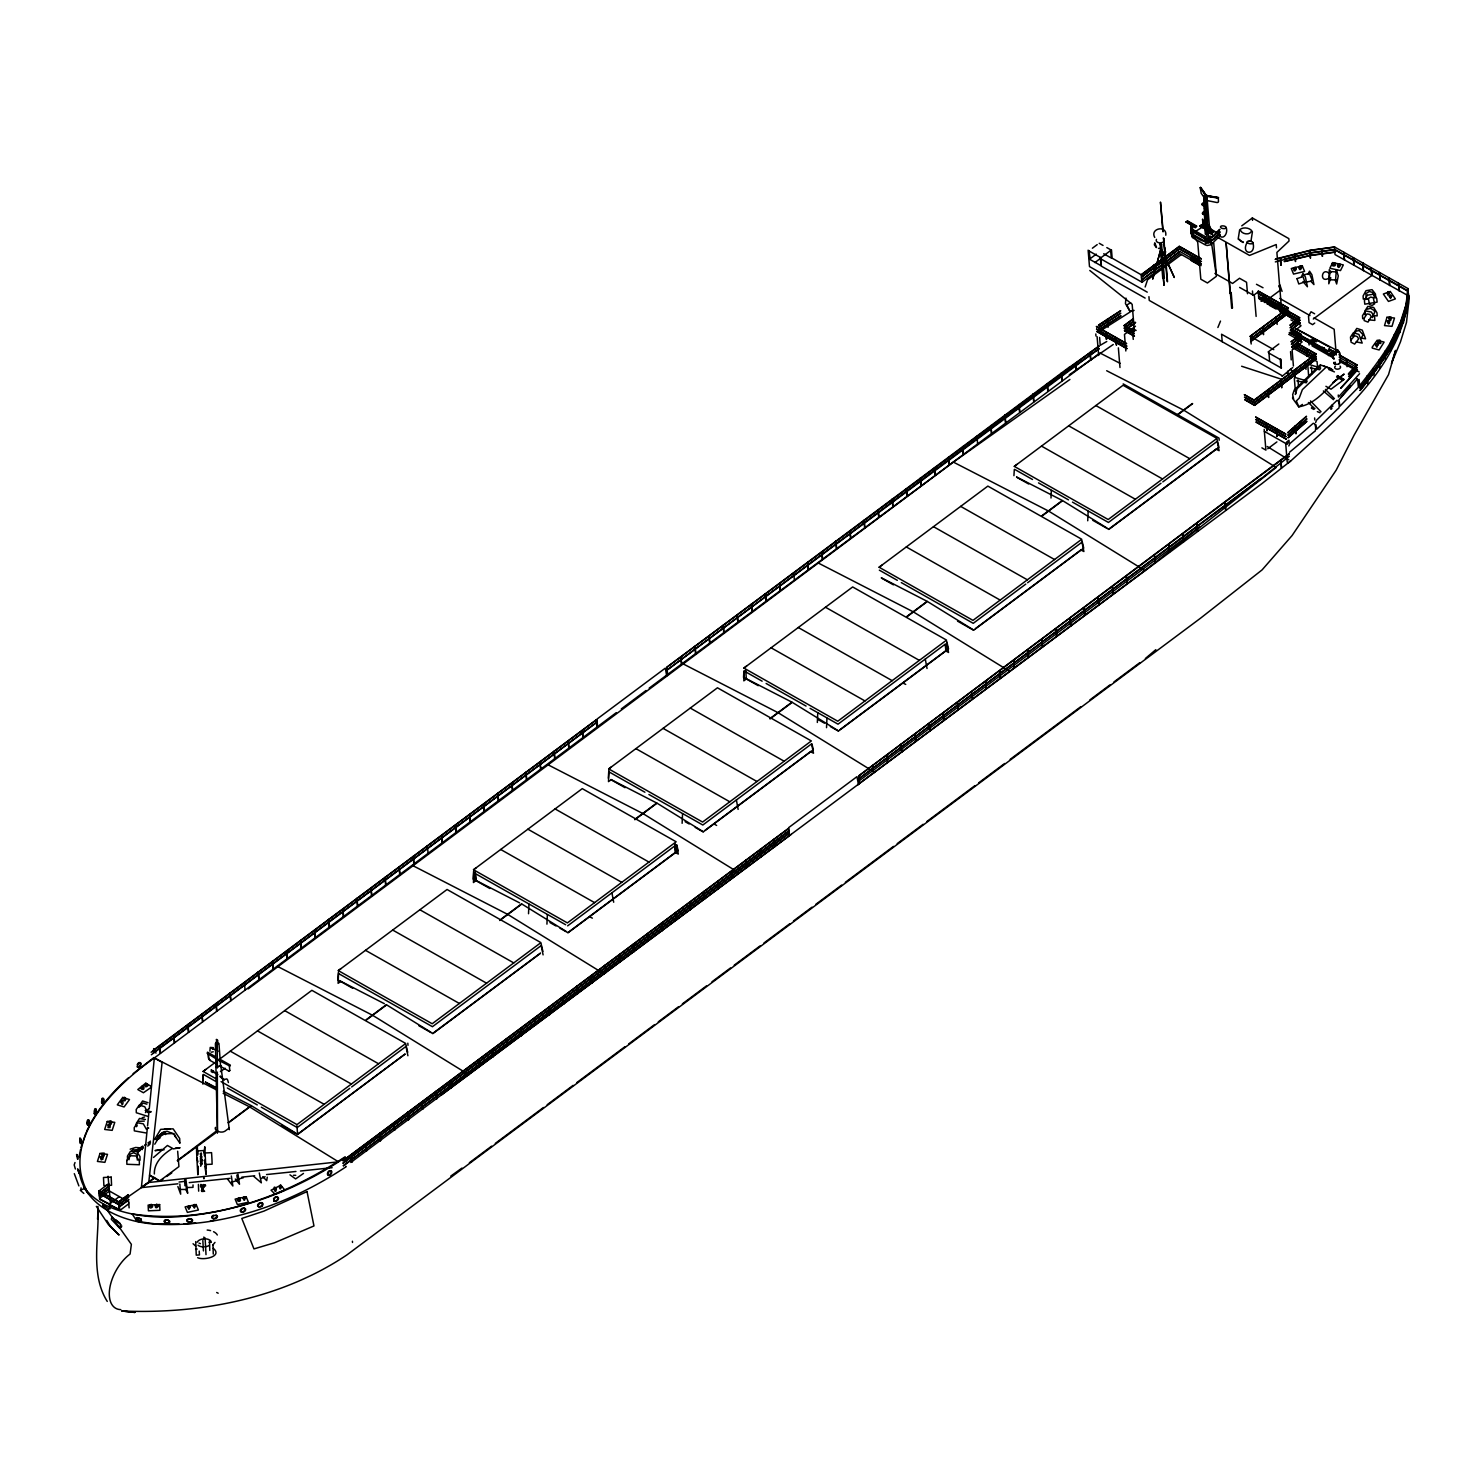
<?xml version="1.0" encoding="UTF-8"?>
<svg xmlns="http://www.w3.org/2000/svg" width="1483" height="1483" viewBox="0 0 1483 1483"><rect width="100%" height="100%" fill="white"/><g stroke="black" fill="none" stroke-linecap="round" stroke-linejoin="round"><path stroke-width="1.5" d="M77.932 1169.142L79.656 1174.017L78.321 1171.44M97.971 1206.365L97.637 1219.248L98.138 1210.406C98.749 1240.233 90.482 1274.842 107.258 1301.425M154.343 1173.98C153.898 1162.375 163.519 1153.885 172.547 1148.361L167.449 1145.469L153.528 1157.444M1275.139 259.432L1310.675 250.46L1334.57 246.975L1408.016 288.573L1408.424 296.211L1408.053 288.666C1406.663 326.223 1381.822 357.143 1359.781 385.543L1359.633 385.302M202.893 1084.147L203.319 1074.656L202.726 1080.736M338.532 973.812L338.105 983.303L340.775 981.505M473.726 872.968L473.448 882.533L475.969 880.661L475.116 871.93M528.523 913.732L528.949 904.241M546.93 924.15L547.357 914.659M608.92 772.124L608.493 781.615L611.163 779.817M682.124 823.306L682.551 813.815M744.114 671.28L743.836 680.845L746.357 678.973L745.671 670.131M817.337 722.462L817.763 712.971M826.532 727.671L826.958 718.18M1051.002 498.028L1051.336 490.428M1087.725 520.774L1088.151 511.283M1332.939 353.084L1332.42 354.641L1333.755 353.658M1332.791 354.659L1333.699 355.512M1333.514 353.77L1332.902 354.122M1336.665 351.712L1337.203 351.36M338.439 971.94L337.92 979.892L352.639 988.234M473.633 871.096L473.133 879.048L489.853 888.521M608.327 778.204L608.827 770.252M743.91 671.391L743.521 677.36L758.239 685.684M1013.927 475.672L1014.298 469.703M201.336 1153.144L201.15 1158.019L200.502 1153.348L200.539 1154.923M200.872 1161.56C201.762 1154.775 202.04 1169.846 200.984 1162.616M201.336 1153.403L201.41 1154.886M201.039 1164.192L202.077 1163.988M200.706 1166.305L201.669 1159.78M202.263 1188.439C202.893 1181.562 203.801 1196.429 202.355 1189.496M202.411 1191.071L203.746 1191.461M202.003 1191.553L203.282 1191.146L203.06 1186.66M200.817 1184.398C198.926 1188.884 206.118 1189.199 204.283 1184.639M201.688 1184.583L202.411 1191.071M76.541 1154.478L77.487 1158.965M78.061 1159.113L77.209 1154.59M1165.786 235.222C1167.102 224.841 1149.603 228.234 1154.738 237.428M185.041 1179.411L184.893 1185.677M147.558 1125.894L149.042 1111.064M149.264 1108.858L154.362 1057.972L616.316 712.637M1407.756 288.666L1406.144 304.46L1400.378 322.478L1390.572 342.221M1407.96 291.15L1406.347 306.944L1400.582 324.981L1390.776 344.705M1408.164 293.653C1406.588 330.987 1382.397 362.241 1360.041 390.307M1408.461 293.653C1406.885 331.098 1382.601 362.408 1360.189 390.53L1360.245 390.455M1334.478 247.253L1335.015 254.575L1408.85 296.081C1400.731 366.598 1339.983 416.167 1290.692 461.028L1288.375 462.844L1287.225 462.195L1285.687 443.436M123.423 1200.099L148.745 1182.507L162.11 1062.347L153.787 1057.639L133.099 1073.673M157.087 1138.555L155.845 1139.333M157.513 1138.258L156.345 1140.056M162.815 1135.125C162.963 1132.011 156.494 1136.497 159.367 1137.795M1324.245 347.689L1323.689 348.616M1335.961 353.677C1333.68 352.843 1334.867 354.956 1334.552 353.158M1338.686 351.249L1337.555 351.397L1337.963 350.377M140.032 1160.281L139.977 1156.555L136.714 1151.494L130.504 1151.253L127.464 1156.11L127.519 1159.817M1226.07 227.511L1225.996 227.844A2.929 1.39 8.7 0 1 1224.068 228.642L1222.622 228.512A2.725 1.298 8.7 0 1 1220.583 227.362L1220.546 226.639A2.929 1.39 8.7 0 1 1222.474 225.861L1223.938 225.991A2.725 1.298 8.7 0 1 1225.959 227.14C1228.591 232.071 1223.753 240.858 1219.174 235.426M1247.463 241.859C1239.658 254.946 1257.046 256.337 1252.82 242.359M1251.114 240.246L1252.412 231.811C1250.41 227.566 1242.939 226.621 1239.64 229.828L1238.175 239.06L1243.125 242.545M128.984 1159.762L130.078 1154.219L133.618 1152.736L137.289 1154.478L137.289 1160.077M1323.559 348.06L1322.28 347.263M1207.088 213.033C1206.569 217.871 1198.839 212.384 1204.659 211.624M1202.713 222.45C1203.158 218.001 1210.499 224.044 1205.012 220.485M1206.736 204.172L1204.456 205.729L1202.12 204.728M1206.773 204.506C1204.993 208.751 1198.635 203.338 1204.307 202.745M103.087 1157.333L102.03 1158.186M104.218 1153.83L102.012 1154.608M110.354 1125.356L109.279 1126.19M125.795 1098.495C124.331 1105.873 122.551 1093.212 125.684 1098.681M198.407 1184.379L198.666 1191.164M1313.271 342.647C1313.011 340.701 1313.975 343.593 1314.624 342.61M1312.993 342.499L1313.178 341.498L1313.178 342.721M1314.735 339.663L1315.18 340.905M143.629 1087.206C145.556 1091.395 138.753 1088.67 141.534 1087.688M147.225 1084.87C150.209 1085.389 143.48 1089.004 145.112 1084.648M147.725 1084.499L145.927 1083.239L145.445 1084.981M1312.733 342.332L1312.362 341.016C1312.362 342.536 1312.029 340.83 1313.419 341.331M1323.781 348.097L1323.207 348.727M190.139 1206.699C187.896 1214.466 187.507 1201.267 189.787 1207.273M195.571 1205.735L194.403 1208.126L193.087 1205.864M245.789 1197.726L244.658 1198.524M79.025 1157.055L80.527 1149.547M1330.826 277.747L1328.787 283.809L1329.287 269.665L1330.955 272.575M1314.364 340.126L1313.882 339.199M1251.114 231.7C1249.39 235.278 1242.253 234.166 1240.752 230.736M1252.931 242.711L1252.857 243.064A2.91 1.39 8.7 0 1 1250.948 243.842L1249.502 243.713A2.706 1.298 8.7 0 1 1247.5 242.563L1247.37 242.211M1125.949 298.083L1125.449 303.607L1129.898 311.208L1134.106 310.41M1333.996 358.719L1333.291 357.811L1333.977 358.942M1301.518 276.654L1302.982 273.317L1305.374 276.913L1307.413 286.757L1303.038 281.566M1308.043 274.466L1309.526 271.148L1311.899 274.726L1313.938 284.588L1310.768 281.214M80.898 1147.657L85.94 1132.919M1333.532 357.625L1333.866 358.626L1333.05 358.07M224.304 1080.087L219.985 1076.584M1154.96 243.36L1156.536 247.29M1162.728 278.044L1164.359 277.933L1162.728 278.044L1160.114 243.824M1192.276 225.972L1192.999 234.574L1191.683 234.666L1190.96 226.065L1192.202 236.39M1190.886 232.368L1191.109 231.441M1191.35 231.496L1191.387 233.276M1207.57 226.25L1208.942 243.045L1207.31 243.156L1206.328 230.773M1206.328 229.698L1207.588 229.272L1203.436 226.862M1206.773 195.552L1218.6 197.647L1206.55 195.793L1218.284 197.869L1218.47 201.336A2.021 1.409 29.3 0 1 1216.709 202.485L1207.069 200.557M1352.811 336.344L1356.129 331.135L1359.207 330.579L1363.118 334.843L1360.782 338.791M1389.163 292.892C1386.457 300.011 1387.921 287.035 1388.551 293.393M1391.499 296.34L1390.146 294.691L1389.552 296.47M1364.823 314.693L1365.231 313.228M159.015 1138.128L159.997 1134.829L162.945 1132.326L167.097 1131.288L174.456 1134.254L175.717 1137.461M136.992 1125.152L136.529 1126.672L136.343 1123.372L139.495 1118.46L145.427 1119.498M131.542 1151.457L132.914 1149.529L136.918 1150.511C141.107 1154.237 142.869 1142.892 136.807 1150.493M147.744 1146.081L149.802 1144.153L148.337 1142.596M99.176 1190.868L99.732 1198.524L99.009 1190.812L118.659 1201.879L119.901 1210.406L128.78 1203.788M128.613 1197.374L118.788 1204.641L99.176 1193.518L108.945 1186.066M118.918 1204.418L128.483 1197.115M1126.579 343.463L1096.289 326.464L1126.487 343.741M1096.567 329.078L1126.783 345.965M1126.987 348.449L1096.753 331.395L1126.895 348.727M1256.453 284.291L1263.034 287.758M1254.229 400.132L1244.256 394.626L1254.136 400.41M1244.775 399.743L1254.544 405.397M1255.804 419.67L1286.169 436.706L1256.008 419.522M1256.045 422.043L1286.373 439.209L1256.175 422.154M1255.656 417.242L1285.965 434.222L1255.749 416.964M1356.945 364.985L1348.344 374.105L1356.926 364.874L1338.982 354.697M1357.075 367.506L1348.622 376.719L1357.093 367.562L1339.186 357.181M1392.129 361.333L1395.614 350.377L1388.514 374.643L1354.239 434.871L1336.127 470.241L1292.064 535.567L1262.07 569.917L1200.544 618.189L346.762 1255.026C281.214 1298.867 199.667 1314.253 121.921 1310.991L134.823 1312.436L121.921 1310.991M1406.644 306.962L1400.86 325.018L1391.054 344.76L1377.151 365.708L1359.985 388.045L1377.373 365.875M121.254 1227.442L121.754 1225.922M1329.398 277.877C1318.98 284.551 1321.39 265.772 1329.584 273.762M229.327 1065.387L229.717 1070.225A1.909 1.001 53.3 0 1 228.456 1070.874L220.244 1066.203M1166.213 267.348L1163.784 238.411M1230.427 292.967L1229.667 293.319M1231.687 308.26L1226.107 242.915L1230.093 293.022M201.688 1160.058C200.094 1162.042 199.797 1154.905 202.022 1157.945M142.702 1146.619L142.683 1147.786M202.096 1159.836L200.854 1160.095M1205.457 230.866L1207.533 225.286L1209.09 226.157L1212.352 234.796L1209.683 233.276L1209.034 225.156L1211.759 230.699M1217.877 327.502L1220.509 321.088M1296.29 391.994L1295.326 394.459L1297.087 388.676L1321.26 365.207L1330.881 368.507M1099.607 337.438L1100.256 345.279L1106.781 341.498M229.457 1070.782L229.587 1070.151A1.872 0.982 53.3 0 1 228.493 1070.8L229.012 1071.004M1391.425 363.52L1400.49 341.794L1406.496 322.423L1408.405 305.257A50.57 26.527 53.3 0 0 1408.85 296.081M86.533 1131.473C96.154 1110.711 111.281 1092.86 128.409 1077.863M1372.313 317.622L1374.741 312.134L1374.111 310.466L1370.57 308.279L1367.27 309.206M1378.059 344.76L1376.372 345.613M1379.839 341.85C1384.232 344.835 1373.592 343.092 1379.227 342.017M1380.432 341.535C1380.247 337.179 1375.167 343.555 1380.228 341.757M1390.998 318.122L1389.256 318.678M187.006 1219.656L186.728 1220.472A2.818 1.65 -5.8 0 0 188.193 1221.732L189.546 1221.844A2.577 1.502 -5.8 0 0 191.77 1220.843L192.048 1220.027A2.818 1.65 -5.8 0 0 190.584 1218.785M111.318 1122.242L110.91 1120.777L109 1121.241L110.094 1127.543L107.962 1127.655L108.352 1126.153M111.614 1122.075L109.909 1122.816M159.645 1136.497L158.18 1136.72M1202.101 204.32C1203.733 201.206 1209.572 206.638 1204.177 203.208M1202.361 213.589L1204.641 212.013M1207.125 213.385L1202.732 213.941M154.547 1139.537L160.683 1129.342L173.14 1128.841L179.684 1138.518L179.869 1142.763M154.77 1144.209L160.887 1134.032L173.344 1133.513L179.906 1143.189M1161.096 250.071L1163.265 271.129L1161.3 252.166M143.517 1087.391L142.405 1085.89L141.348 1087.54M151.655 1206.161C155.122 1205.679 148.504 1210.907 149.709 1205.586M152.286 1205.901C152.508 1202.101 146.798 1206.754 151.767 1206.254M157.828 1205.605L156.642 1204.122L155.585 1205.698M190.287 1206.921L189.212 1207.496M195.441 1205.92L194.292 1204.437L193.216 1206.031M239.783 1199.469C241.877 1196.114 234.054 1199.413 239.264 1199.821M276.45 1188.773C271.482 1182.433 275.708 1196.985 276.264 1188.958M281.307 1186.771C278.396 1181.172 279.62 1194.167 281.473 1186.363M1353.886 332.804L1356.797 328.41L1362.284 330.134L1365.583 338.81L1361.505 338.161M139.513 1105.521L142.59 1100.998L148.078 1102.722M1098.477 327.539L1120.796 313.191L1098.588 327.799M1098.699 330.227L1121 315.675L1098.681 330.023M1120.592 310.688L1098.384 325.296L1120.61 310.892M137.956 1151.309L137.066 1150.437M164.854 1133.994L163.705 1133.197L161.591 1135.014M165.521 1134.551C167.227 1131.028 159.96 1132.196 161.165 1135.218M667.665 674.839L666.868 667.239L1098.903 346.021M1179.337 246.567L1141.261 274.633L1141.743 282.067L1100.238 258.561L1094.862 262.565M1179.764 251.554L1141.836 279.805M788.474 828.608L342.888 1160.837L788.455 828.404L789.141 836.023M1263.46 297.453L1299.609 317.733L1289.876 325.352L1299.812 317.9L1263.553 297.193M1299.868 320.198L1290.08 327.836L1299.924 320.217L1265.778 300.827M1300.035 322.923L1290.284 330.338L1300.128 322.719L1280.051 311.282M1291.118 341.665L1301.129 334.509L1293.083 329.708M1301.184 336.789L1291.341 344.353L1301.277 336.789L1291.267 331.061M1301.221 336.752L1291.155 331.302M1254.192 400.373L1316.014 353.974L1254.062 400.113M1296.161 345.038L1316.181 356.643L1296.049 345.298M1333.143 382.262L1344.117 374.068L1333.236 382.54M273.539 1198.783L273.91 1198.227A2.744 1.743 -39.3 0 1 276.728 1196.725L277.247 1196.966A2.614 1.65 -39.3 0 1 277.581 1199.154L277.21 1199.71A2.744 1.743 -39.3 0 1 274.355 1201.1M1306.393 416.278L1287.615 432.814L1306.523 416.519M1306.727 419.022L1287.819 435.298L1306.783 418.947M1288.134 437.856L1306.931 421.32L1288.004 437.596M1357.297 379.185L1339.001 399.743L1339.853 406.305L1358.354 387.304L1357.649 379.24L1356.593 378.925M202.782 1160.447L200.186 1161.004M201.336 1190.682L203.245 1189.811L204.617 1191.368M1372.146 347.226L1377.188 340.237L1384.102 342.11L1379.134 349.969L1372.22 348.097M1340.725 388.138L1357.334 369.86L1339.279 359.943M1340.892 388.12L1357.353 369.99L1339.39 359.683M79.822 1138.203L80.342 1143.43L80.397 1138.518L81.213 1139.445L81.102 1143.745L80.045 1138.165M148.263 1142.837L150.469 1141.131M1359.577 373.716L1338.426 397.036L1338.259 394.997M151.118 1111.601L148.986 1111.638M212.773 1245.09L214.979 1242.402M138.92 1107.356L143.184 1103.037L146.873 1104.186M145.427 1112.584L148.393 1109.043M1334.719 264.196C1337.406 266.662 1329.991 266.421 1332.939 264.419M1335.163 352.491L1334.292 355.067L1333.032 354.344M1334.719 352.917L1335.015 353.64M1154.775 242.897L1154.33 244.751L1156.351 247.587M1161.486 244.324L1159.891 244.213L1161.56 244.269L1164.359 277.933M1220.268 234.555L1204.734 225.731L1191.331 233.943L1192.332 237.521L1205.698 245.121M1206.161 229.179L1207.848 230.143M1206.513 230.588L1206.328 231.515L1208.163 230.569M1350.494 385.617L1340.539 397.592M1206.754 206.415L1204.233 204.951L1206.754 206.285M1206.847 208.343L1204.326 207.064M1206.995 212.199L1204.474 210.734L1206.995 212.088M1207.069 214.127L1204.548 212.848M1207.218 217.982L1204.697 216.537L1207.218 217.871M1205.234 239.115L1210.276 238.782L1219.619 229.494M1213.428 236.316L1219.767 229.476M1213.613 238.652L1219.823 231.997M1219.971 231.978C1212.074 245.918 1202.12 243.509 1191.275 233.313L1190.942 232.293M1220.361 235.593L1210.814 244.769L1206.902 245.548M1336.035 379.945C1324.986 391.011 1314.846 404.08 1298.774 406.861L1293.806 400.039L1292.657 394.645L1294.233 390.066L1320.408 364.67M295.766 1175.333L293.486 1175.277M281.473 1186.808L279.471 1187.253M245.603 1198.19L243.583 1198.616M1145.377 658.508L1155.85 649.647M138.29 1152.161L138.568 1150.085L136.158 1149.863M148.615 1144.468L149.598 1142.744M200.205 1163.451L201.855 1162.932M1389.182 293.171L1387.55 293.578M1290.673 460.972L1261.773 483.736L350.767 1162.468M1286.836 444.084L1289.135 442.268L1288.968 440.229L1286.669 442.045L1286.836 444.084L1264.369 431.368M859.287 783.45L858.676 775.961L1289.135 453.724M1289.265 453.983L858.694 775.887L859.584 783.487M1289.339 456.226L1261.125 478.712L859.028 778.631L1260.995 478.453M857.823 784.655L1144.895 570.547L1276.196 467.479L1184.027 410.346L1106.67 370.731M248.199 988.883L953.365 462.103L1069.91 379.463M1312.418 337.976L1314.272 340.515M1313.419 340.052L1312.492 338.94M1315.365 339.607L1315.495 341.071M1316.181 340.664L1316.533 341.776L1316.496 340.237M1092.396 248.217L1097.198 244.621M1096.289 254.131L1089.875 258.913L1089.189 250.608M1186.215 221.875L1187.531 220.911L1196.559 226.028L1195.298 227.603L1186.215 221.875L1195.298 227.603M1186.27 222.487L1187.531 220.911M1195.242 227.01L1196.559 226.028M1165.619 252.147L1164.192 252.425L1164.897 251.739M1165.601 251.813L1164.155 252.091M1200.118 225.842L1201.693 224.656L1213.724 231.496L1212.223 233.48L1200.118 225.842L1212.223 233.48M1200.173 226.658L1201.693 224.656M1201.304 258.746L1179.282 246.345L1141.372 274.874L1112.157 258.172L1111.49 249.867L1100.738 257.894L1101.406 266.198L1147.249 292.151M1206.198 230.069L1207.774 228.883L1201.768 225.472M1141.799 279.879L1179.745 251.368L1199.636 262.88M1201.119 265.624L1179.819 253.667L1141.873 282.4M1154.627 272.891L1154.071 265.253M1206.365 234.722L1208.182 233.369M1181.45 254.483L1147.545 279.786L1145.154 286.979M1212.149 232.664L1213.724 231.496M1213.409 236.149L1206.458 239.301L1190.738 229.791M1213.724 238.689L1209.294 241.618L1205.512 241.377M1163.469 238.503L1167.232 281.381M1241.772 225.842L1252.356 217.964L1288.838 238.615L1289.024 241.025L1276.882 252.425L1281.868 313.043M1167.529 281.77L1164.859 247.624M1199.932 261.027L1200.526 264.79M1133.216 318.697L1124.114 325.481L1134.05 331.043M1124.244 325.741L1133.346 318.956M152.842 1050.613L596.463 719.718L597.223 727.374M1069.021 367.395L666.757 667.313L667.369 674.802M151.118 1052.263L596.426 719.774M1133.42 321.199L1124.318 327.984L1134.254 333.545M1124.448 328.244L1133.55 321.459M153.046 1053.115L596.778 722.277L151.322 1054.765M1135.459 322.33L1124.522 330.487L1134.458 336.029M1124.652 330.746L1135.57 322.59M621.303 708.911L645.995 690.503M649.165 688.149L1099.941 352.991L1120.221 363.409M1135.477 326.204L1124.466 334.416L1125.838 350.989M1230.278 293.671L1230.686 292.818M1280.83 265.142L1280.311 257.579L1281.127 265.179M217.093 1079.364L203.115 1071.449L311.875 990.329L405.749 1043.476L296.989 1124.596L221.097 1081.626M338.309 970.605L447.069 889.485L540.943 942.632L432.183 1023.752L338.309 970.605L340.96 968.621M473.503 869.761L582.263 788.641L676.155 841.788L567.396 922.908L473.503 869.761L476.154 867.777M608.716 768.917L717.457 687.797L811.349 740.944L702.59 822.064L608.716 768.917L611.367 766.933M743.91 668.073L852.669 586.953L946.543 640.1L837.784 721.22L743.91 668.073L746.561 666.089M879.104 567.229L987.863 486.109L1081.737 539.256L972.978 620.376L879.104 567.229L881.755 565.245M1014.298 466.385L1123.057 385.265L1216.95 438.412L1108.19 519.532L1014.298 466.385L1016.949 464.401M1295.512 261.509L1294.863 253.927L1295.475 261.416M211.198 1071.616L212.755 1072.506M220.837 1065.832L215.962 1067.222L220.837 1065.832L229.327 1129.675M1254.396 294.709L1257.473 292.411M474.894 878.529L474.857 877.176M1310.286 257.986L1309.767 250.423L1310.564 258.023M225.175 1068.242L220.411 1071.616M1265.203 298.176L1261.032 301.29L1266.093 298.676M1265.092 300.771L1267.094 300.437L1264.295 302.513M1265.852 300.919L1279.996 290.371M1266.074 302.513L1267.186 301.679M1334.978 251.98L1311.046 255.169L1284.315 261.36M1267.205 304.163L1269.077 303.941M108.055 1176.241L110.465 1203.417M1344.302 259.84L1343.783 252.277L1344.58 259.859M128.409 1194.872L118.566 1202.138L98.972 1191.016L108.741 1183.564M99.342 1193.574L109.075 1186.307M1250.206 336.307L1288.226 308.019L1258.214 291.28M1288.282 308.242L1250.15 336.363M99.435 1195.817L109.149 1188.55M99.546 1196.058L109.279 1188.81M1250.54 339.051L1288.486 310.744M99.454 1198.449L109.427 1191.016L129.206 1202.212M99.954 1199.321L109.612 1204.066L110.02 1208.942M1250.67 341.424L1288.634 313.006L1250.744 341.553M1353.812 265.216L1353.441 257.671L1353.905 265.142M1263.386 334.472L1262.867 326.909L1263.572 334.583M1277.178 324.425L1276.27 316.899M1290.933 319.92L1300.776 325.333M109.612 1204.066L109.334 1207.737M119.326 1196.614L110.391 1203.269M109.742 1204.863L117.583 1208.571M128.28 1194.631L118.473 1201.99L119.122 1209.572M1370.996 267.811L1372.09 275.43L1370.996 267.811L1372.035 275.337L1313.289 319.03M177.293 1160.651L216.926 1130.621A5.228 3.244 -7.4 0 1 215.48 1127.395M228.197 1122.705L251.165 1105.558L223.303 1091.247M366.116 1019.822L386.359 1004.714M501.31 918.978L521.553 903.87M634.668 819.506L656.765 803.026L610.996 779.502M769.881 718.662L791.959 702.182L746.209 678.658M906.91 616.446L927.153 601.338L881.403 577.814M1042.104 515.602L1062.347 500.494L1016.596 476.97M1176.853 415.092L1192.369 403.506M177.571 1160.8L217.964 1131.214A5.228 3.541 -1.9 0 0 225.008 1131.158L229.105 1128.1M228.456 1122.853L251.424 1105.706L295.673 1133.049M366.375 1019.97L386.618 1004.862L430.867 1032.205M499.734 920.498L521.831 904.018L566.061 931.361M634.946 819.654L657.025 803.174L703.183 831.703M770.14 718.81L792.219 702.33L838.396 730.859M907.17 616.594L927.413 601.486L973.59 630.015M1042.382 515.75L1062.625 500.642L1106.856 527.967M1177.113 415.24L1192.647 403.654M118.974 1206.865L128.687 1199.617M119.085 1207.125L128.817 1199.877M1290.748 333.545L1300.832 326.019M1268.076 352.027L1278.828 344M128.724 1203.232L129.114 1207.866M1314.735 323.053L1312.603 324.647L1309.026 322.608L1308.507 316.176L1311.046 311.764L1314.624 313.803M1291.23 341.906L1301.073 334.287L1292.954 329.949M1269.615 361.148L1268.929 352.843M1380.024 280.065L1379.505 272.501L1380.302 280.083M1309.137 345.001L1308.395 339.347M1280.96 367.562L1280.274 359.257M1291.23 359.906L1290.544 351.601M1222.214 341.72L1221.584 334.231L1281.349 368.062L1280.793 359.09M1254.433 402.635L1244.459 397.129L1254.34 402.913L1316.292 356.699M1282.035 376.404L1292.713 367.524M1399.099 290.853L1398.58 283.29L1399.396 290.89M1254.266 402.616L1316.218 356.476M1254.599 405.36L1316.366 358.942L1254.47 405.1L1244.756 399.539M1327.915 351.137L1329.602 349.877L1336.628 352.287M1268.725 397.425L1268.058 389.844M1281.794 387.675L1281.275 380.111M1294.492 370.008L1295.122 377.498L1307.19 381.075L1306.226 382.781L1296.958 380.964L1297.977 379.982L1298.533 386.655M1306.004 369.378L1305.392 361.889M1294.603 369.934L1295.16 377.59M1328.471 355.568L1334.033 351.434M1333.495 354.14L1332.476 354.697M1334.199 353.788L1336.331 354.9L1335.052 352.324M349.803 1088.337L297.23 1127.543L261.286 1107.189M351.619 1086.983L405.99 1046.423L407.899 1055.729M541.184 945.579L432.443 1026.699L338.55 973.552M567.637 925.855L676.396 844.735L678.306 854.041L675.432 852.632L674.746 843.79M944.968 644.382L838.025 724.167L810.07 708.336M1025.791 584.098L973.237 623.323L901.312 582.597M1027.608 582.745L1081.978 542.185L1083.888 551.509L1081.033 550.1M1160.985 483.254L1108.431 522.461L1072.469 502.107M1162.802 481.901L1217.191 441.341L1219.1 450.665L1216.227 449.256M676.081 849.036L676.118 850.389M297.601 1134.235L405.193 1053.987L297.62 1134.458L281.585 1125.375M432.795 1033.391L540.387 953.143M567.989 932.547L675.581 852.28M705.037 830.313L810.793 751.436M840.249 729.469L945.987 650.592M975.443 628.625L1081.181 549.748M1108.783 529.171L1216.375 448.904M540.405 953.365L432.814 1033.614L418.781 1025.661M1334.44 363.242L1335.423 362.241M1334.719 364.28L1334.422 362.983L1334.515 364.169M592.366 918.144L589.492 916.735M613.684 902.239L611.923 892.785M716.641 825.438L713.953 823.899M738.126 809.403L736.384 799.949M905.724 684.404L902.869 682.996M927.042 668.499L925.281 659.045M1406.829 312.45L1406.255 305.053M1403.326 322.664L1402.807 315.1L1403.567 322.608M1399.878 332.544L1399.377 324.981M1395.002 342.332L1394.242 334.843L1395.04 342.425M1390.387 350.915L1389.886 343.352L1390.572 351.026M1385.233 358.867L1384.733 351.304L1385.437 358.96M1267.743 448.756L1276.9 441.915M1346.508 389.992L1350.179 387.267M1379.487 367.728L1378.968 360.165L1379.783 367.765M1331.808 406.935L1332.92 406.12L1331.53 405.341M1374.055 375.588L1373.443 368.118M1330.844 409.364L1331.938 408.548L1330.362 407.658M1367.641 383.745L1366.937 376.07L1367.697 383.578M343.277 1165.638L788.771 833.335M859.102 780.874L1199.487 526.984M343.407 1165.879L788.882 833.594M441.118 1095.177L791.162 834.391M469.369 1162.746L491.596 1146.155M495.303 1143.393L543.464 1107.486M547.171 1104.724L573.087 1085.371M576.794 1082.609L624.955 1046.701M628.662 1043.939L654.578 1024.605M658.285 1021.843L678.658 1006.642M682.365 1003.88L706.446 985.917M711.988 981.765L730.507 967.954M734.215 965.192L760.149 945.857M763.856 943.095L789.772 923.742M793.479 920.98L811.998 907.17M815.706 904.408L841.64 885.073M845.347 882.311L893.489 846.385M897.196 843.623L923.13 824.288M926.838 821.526L974.98 785.601M978.687 782.839L1004.621 763.504M1010.164 759.352L1080.551 706.872M1089.82 699.957L1110.174 684.757M1113.881 681.995L1139.815 662.66M1310.842 339.959L1311.806 341.906M1312.27 341.071L1312.733 342.017M1311.51 341.739L1310.972 340.386M1311.491 341.275L1311.51 340.219L1312.195 342.017M1313.456 342.87L1312.103 342.091M1314.587 342.369L1313.604 341.572L1314.012 343.203M450.776 1176.093L461.936 1168.085M1069.021 367.58L1099.033 346.281M1099.107 348.524L667.146 670.001L1069.113 369.823L1099.237 348.783M1069.28 374.773L1113.27 344.482M130.17 1149.177L135.657 1147.471L142.739 1148.009M151.303 1087.261L143.425 1092.749L137.808 1089.56L145.649 1083.202L151.266 1086.372M163.223 1178.874L159.793 1181.265L149.598 1175.481M166.652 1176.501L171.787 1172.923M303.496 1173.424L295.618 1178.911L289.964 1174.833M1334.496 264.345C1337.258 262.38 1330.399 261.972 1332.679 264.271M1302.463 404.414L1298.774 406.861L1296.383 400.911L1299.182 398.186L1302.371 389.621L1326.581 366.727M138.92 1121.333L144.296 1121.111M142.146 1117.737L144.5 1117.033M150.487 1142.781L148.43 1143.486M159.83 1136.775L161.165 1135.922M143.165 1147.972L137.9 1150.771L142.72 1146.952M159.348 1137.572L157.068 1138.555M159.867 1138.277L157.254 1139.463L155.715 1138.314M1098.236 332.248L1132.66 310.392M344.927 1156.925C283.086 1197.801 206.916 1224.921 132.154 1213.947L137.029 1221.325L155.029 1223.846L179.221 1224.161M345.502 1157.259C294.042 1192.165 233.146 1214.206 170.86 1217.154C140.329 1217.858 100.77 1211.704 83.567 1186.437C84.624 1188.402 87.757 1193.277 84.735 1188.643M203.115 1071.449L205.766 1069.465M1130.658 302.736L1126.895 304.923L1129.898 311.208M111.262 1122.501L110.261 1122.705M103.995 1154.497L103.013 1154.701M143.443 1087.651L141.701 1087.91M149.616 1144.375L148.281 1144.561M276.394 1189.032L275.356 1189.236M265.123 1176.723L260.804 1178.596M1161.411 244.565L1160.077 244.658M212.866 1049.13L211.272 1047.888L216.314 1050.335M213.255 1051.781L211.161 1052.207M157.754 1205.846L155.975 1206.068M157.736 1135.978L160.498 1136.831M142.294 1149.585L139.513 1148.287L142.776 1146.081M1391.425 296.6L1389.701 296.711M145.668 1145.098L144.741 1145.173L145.779 1144.394M200.224 1156.518L201.948 1156.443M1339.872 265.587L1338.092 265.661M1377.058 345.428C1380.654 343.259 1373.239 342.907 1375.853 345.335M75.003 1162.524L74.187 1164.915L75.373 1169.012M84.883 1188.421L81.046 1189.922L81.009 1187.864M1295.679 269.164L1294.214 269.276M1303.483 275.115L1309.267 273.224L1311.936 279.583L1311.398 281.121L1304.873 282.233M147.058 1085.093L145.612 1085.204M1275.695 258.95L1310.638 250.164L1334.7 247.123M1275.343 261.916L1310.842 252.666L1334.719 249.459L1408.146 291.02M189.62 1207.496L187.822 1207.44M231.255 1182.266L237.595 1180.375L236.854 1175.055M237.651 1179.263L243.397 1177.706M164.187 1129.36L170.044 1129.138M208.287 1053.542L208.584 1058.25A1.872 0.982 53.3 0 0 210.141 1060.419L208.695 1058.324M195.645 1249.409L197.128 1249.057M1284.185 259.136L1310.879 252.963L1334.756 249.756L1408.071 291.28M1284.389 261.638L1311.083 255.447L1334.96 252.24M1334.274 264.567L1333.161 264.623M1192.017 226.565L1190.775 226.306L1191.553 225.379M1206.532 228.994L1207.792 229.068M1207.255 229.865L1200.507 226.398M1367.567 298.954L1363.303 299.103L1363.099 296.007L1365.991 290.687L1372.09 289.667L1375.427 293.968L1375.779 297.582M1300.776 267.96L1299.349 267.83M210.345 1220.954L213.923 1220.379M1336.424 352.083L1335.905 350.859M102.086 1158.297L100.306 1156.981L104.125 1155.999L104.181 1153.088L101.752 1153.218L102.698 1154.682M1337.666 349.969L1337.091 351.638L1339.149 352.806L1339.075 351.638M194.718 1206.439L193.587 1206.402M1204.993 220.874L1202.732 222.079M179.054 1182.062L185.245 1181.284L186.357 1187.957L186.154 1189.477L179.647 1189.422M156.716 1206.031C161.295 1204.381 154.492 1211.166 155.4 1205.327M148.745 1182.507L337.957 1161.893M177.923 1183.805L141.664 1187.586L154.77 1177.799L159.775 1180.894L178.924 1166.602L177.663 1151.253M189.249 1182.618L230.05 1178.355M241.859 1177.131L254.687 1175.778M266.551 1174.555L295.951 1171.477M300.474 1171.014L332.136 1167.696M161.851 1149.418L155.011 1150.604L164.131 1149.751M175.532 1148.139L180.092 1147.712L173.251 1148.899M195.626 1223.067L183.762 1223.883M1390.757 296.822L1389.423 296.563M1167.047 261.564L1162.932 262.046L1167.065 261.805M197.665 1257.695C203.301 1260.624 223.099 1256.546 213.311 1248.315M197.517 1150.919L204.079 1150.548L204.394 1155.795M205.117 1152.977L211.568 1152.643L211.958 1159.317L212.125 1164.192L205.692 1164.526M1333.921 264.66L1332.531 264.345M190.491 1219.007L189.805 1219.007A2.577 1.502 -5.8 0 0 187.581 1219.99L187.303 1220.806A2.818 1.65 -5.8 0 0 188.767 1222.066L190.121 1222.159A2.577 1.502 -5.8 0 0 192.345 1221.176L192.623 1220.361A2.818 1.65 -5.8 0 0 191.159 1219.1L189.231 1218.674A2.577 1.502 -5.8 0 0 187.396 1219.304M1389.942 318.641L1388.959 318.548M1388.681 322.33L1387.68 322.237M146.335 1085.148L145.074 1084.889M142.424 1087.855L141.404 1087.78M1249.372 241.08L1250.799 241.21M244.324 1198.579L243.045 1198.32M108.963 1126.227L107.573 1124.985L109.612 1124.299M101.715 1158.223L100.473 1157.481L101.178 1159.91L102.976 1159.113L101.771 1153.959M1336.276 279.972L1330.066 279.786L1329.472 276.413L1330.103 271.556L1336.609 271.945M1191.85 224.174C1188.217 224.953 1194.278 225.75 1191.646 224.23M1206.699 231.645L1207.866 230.662M1158.464 248.365L1160.948 248.514M211.457 1070.355L213.274 1071.004M83.827 1193.444L80.286 1190.33M166.3 1222.734L167.004 1222.789A2.521 1.335 4 0 0 168.802 1222.381L169.34 1221.343A2.929 1.557 4 0 0 168.32 1220.305M1154.719 272.816L1153.811 265.309M1299.831 320.495L1265.685 301.086M1296.216 337.79L1295.567 332.062M1346.675 359.146L1347.046 366.69M1033.132 394.033L1033.948 401.633M1019.062 404.544L1019.859 412.144M1004.973 415.055L1005.771 422.636M976.982 436.169L977.594 443.658M962.708 446.568L963.505 454.169M948.619 457.079L949.417 464.68M1225.051 502.681L1225.848 510.282M920.442 478.101L921.24 485.701M892.265 499.122L893.063 506.704M1182.785 534.214L1183.601 541.796M878.177 509.614L878.974 517.215M1168.697 544.724L1169.512 552.306M835.911 541.147L836.709 548.747M821.823 551.657L822.639 559.239M807.734 562.168L808.55 569.75M1098.273 597.26L1099.07 604.842M1084.184 607.77L1084.981 615.352M1070.096 618.263L1070.893 625.863M751.38 604.193L752.196 611.793M737.292 614.704L738.108 622.304M1027.83 649.795L1028.627 657.395M1013.742 660.306L1014.539 667.906M709.134 635.725L709.931 643.307M985.565 681.327L986.362 688.909M680.957 656.728L681.754 664.328M971.662 691.931L972.273 699.42M957.388 702.33L958.185 709.931M943.299 712.841L944.096 720.441M901.034 744.373L901.849 751.955M886.945 754.884L887.761 762.466M872.857 765.376L873.672 772.977M554.16 751.306L554.957 758.907M540.072 761.817L540.869 769.417M525.983 772.328L526.799 779.91M511.895 782.839L512.71 790.42M483.718 803.842L484.533 811.442M469.629 814.352L470.445 821.953M760.167 849.444L760.964 857.044M746.079 859.955L746.876 867.555M413.294 856.377L414.091 863.977M703.813 891.487L704.61 899.069M399.205 866.888L400.002 874.488M689.725 901.979L690.522 909.58M385.117 877.398L385.914 884.999M675.636 912.49L676.433 920.09M661.548 923.001L662.345 930.601M356.94 898.42L357.737 906.02M342.851 908.931L343.648 916.513M328.763 919.441L329.56 927.023M619.282 954.533L620.098 962.115M314.674 929.934L315.471 937.534M577.017 986.047L577.832 993.647M272.409 961.466L273.206 969.066M258.32 971.977L259.117 979.577M548.84 1007.068L549.655 1014.669M244.417 982.58L245.047 990.069M534.77 1017.579L535.567 1025.161M230.143 992.998L230.959 1000.58M201.966 1014.001L202.782 1021.602M492.504 1049.093L493.301 1056.693M187.878 1024.512L188.693 1032.112M478.416 1059.603L479.213 1067.204M407.973 1112.139L408.77 1119.739M393.885 1122.65L394.682 1130.25M379.796 1133.16L380.593 1140.761M147.299 1128.47L148.689 1128.1L147.355 1127.933L141.404 1187.438L154.51 1177.65L149.561 1175.111M1206.828 196.349L1218.303 198.055M146.316 1133.012L134.341 1130.88L134.212 1127.692L137.381 1122.779L143.313 1123.836L146.428 1129.305M1300.072 267.885L1299.108 267.663M1372.961 315.675L1377.206 315.879L1376.984 312.802L1373.721 307.5L1367.845 306.388L1364.823 311.133L1365.046 314.211M1368.642 319.846L1374.852 320.421L1374.63 317.343L1371.386 312.042L1365.491 310.929L1362.488 315.675L1362.71 318.752M138.494 1220.305L139.198 1220.435A2.447 1.075 14.7 0 0 140.848 1220.287L140.922 1219.045L138.531 1218.006A2.447 1.075 14.7 0 0 136.881 1218.173L136.566 1219.045A3.114 1.372 14.7 0 0 137.752 1220.12M109.723 1124.411L111.392 1124.003L111.466 1121.834M168.302 1220.379L166.93 1220.175A2.521 1.335 4 0 0 165.132 1220.583L164.594 1221.621A2.929 1.557 4 0 0 165.595 1222.678M165.633 1222.585L167.579 1223.123A2.521 1.335 4 0 0 169.377 1222.715L169.915 1221.677A2.929 1.557 4 0 0 168.914 1220.62L166.356 1219.842A2.521 1.335 4 0 0 164.557 1220.249L164.02 1221.288A2.929 1.557 4 0 0 165.021 1222.344L166.207 1222.919M273.873 1200.97L274.948 1201.415A2.744 1.743 -39.3 0 0 277.784 1200.025L278.155 1199.487A2.614 1.65 -39.3 0 0 277.822 1197.3L277.34 1197.17A2.744 1.743 -39.3 0 0 274.466 1198.431M1243.421 242.1L1241.067 241.228M1286.688 372.845L1288.023 373.586L1287.819 371.158M1356.259 341.887L1362.21 343.111L1358.91 334.416L1353.404 332.711L1350.494 337.086L1350.735 340.145M145.186 1110.452L150.728 1112.176M147.392 1116.217L136.325 1112.751L136.195 1109.562L139.272 1105.039L144.759 1106.763L147.67 1112.565M1338.5 265.661L1337.499 265.086M137.808 1220.083L139.773 1220.769A2.447 1.075 14.7 0 0 141.423 1220.602L141.089 1219.007L137.956 1217.691A2.447 1.075 14.7 0 0 136.306 1217.84L135.991 1218.711A3.114 1.372 14.7 0 0 137.178 1219.786L138.401 1220.416M1241.623 366.245L1282.294 379.5M1337.592 350.025L1338.982 351.693M106.998 1209.868C114.413 1210.832 94.282 1199.45 106.998 1209.868L131.375 1244.367L130.096 1254.006A33.386 18.259 -60.5 0 0 109.816 1287.856A33.386 18.259 -60.5 0 0 120.809 1309.637M1323.522 365.949L1332.828 369.842M1328.731 369.508L1334.44 371.899M1333.439 399.668L1323.355 390.956M1317.349 411.625L1320 412.737M1315.625 422.544L1316.552 420.19L1336.943 400.41C1339.334 399.65 1340.447 409.086 1337.647 409.03L1316.867 429.106L1315.792 424.527M121.05 1102.203C123.515 1110.174 123.719 1094.417 121.309 1102.314M1388.069 322.256L1387.402 320.829L1390.943 320.031L1391.258 317.177L1389.182 316.75L1388.885 318.289M1288.82 445.957L1289.839 443.621L1313.252 423.285C1315.829 422.507 1316.793 432.054 1313.957 431.924L1289.45 452.315M216.685 1292.49L218.186 1293.213M218.39 1060.197L229.976 1066.11M1359.17 371.955L1340.78 362.112M953.365 462.103L1048.833 511.209L1144.895 570.547M818.171 562.965L913.38 611.904L1009.701 671.391M682.977 663.809L778.186 712.748L874.507 772.235M547.783 764.653L643.233 813.741L739.294 873.079M475.802 880.346L519.569 902.85M412.571 865.497L507.779 914.436L604.1 973.923M340.608 981.19L384.375 1003.694M277.377 966.341L372.585 1015.28L468.906 1074.767M205.414 1082.034L217.334 1088.17M217.093 1090.19L154.362 1057.972C114.506 1085.816 58.467 1140.816 88.368 1193.778L83.604 1186.66M223.173 1093.305L249.478 1106.819M1295.16 328.262L1337.536 350.767M1296.383 329.096L1328.379 346.447M1312.325 338.031L1313.308 338.569M1216.894 236.946L1249.539 255.428L1276.233 244.528L1276.492 247.809M1279.736 298.435L1309.971 315.564M1314.012 317.844L1334.162 329.263L1335.868 350.062M1288.264 307.982L1258.307 291.02L1258.733 298.621M1179.226 246.382L1201.23 259.024M1199.506 260.1L1179.43 248.866L1141.465 277.117L1179.541 248.866L1201.434 261.509M1258.511 293.504L1288.467 310.466M1258.437 293.782L1288.449 310.707L1250.466 338.921M1190.645 255.669L1200.767 261.583M1288.653 313.21L1258.641 296.285M1201.026 263.789L1190.849 258.172L1200.97 264.085M1214.892 273.41L1232.595 283.438L1239.528 278.266L1246.554 282.252L1247.5 293.708M1239.621 287.424L1254.414 295.803L1256.12 316.417M1259.364 298.695L1289.265 315.619M1191.164 260.582L1199.209 265.142M1269.17 305.201L1276.029 309.02M1279.94 311.541L1283.963 313.821M1287.986 316.101L1300.09 322.942M1329.065 349.061L1333.032 351.323M1328.935 349.321L1334.904 352.694M1340.854 356.068L1356.778 365.078M1322.595 347.56L1323.763 348.227M1293.51 331.321L1333.236 353.807M1291.73 332.693L1333.439 356.309M1291.637 332.971L1333.328 356.569M1289.468 332.414L1301.536 339.255L1291.693 346.837L1301.592 339.459L1289.339 332.655M1311.973 345.817L1333.106 357.774M1288.69 334.287L1302.13 341.906L1292.101 349.932L1293.417 366.004M1297.959 343.685L1316.07 353.936M1297.847 343.945L1315.977 354.14M1294.344 346.41L1316.441 359.164L1294.233 346.67M1291.804 347.282L1317.071 361.592L1317.59 367.803M1337.295 375.588L1344.099 379.444L1331.011 389.195L1325.913 386.303M1099.255 243.305L1103.037 245.437M1106.819 247.587L1110.6 249.719L1111.286 258.042L1103.723 253.76M1273.767 349.654L1250.577 336.53L1251.189 344.019M1268.725 352.991L1280.07 359.405M1290.34 369.267L1293.046 371.473M1145.136 298.083L1089.486 266.569L1088.133 250.164M1281.961 375.551L1149.232 300.4L1148.936 296.674M1136.108 330.449L1134.217 329.393L1132.53 330.635L1133.253 339.385M1124.077 325.722L1133.957 331.321M1124.281 328.225L1134.161 333.805M1124.485 330.709L1134.365 336.307M1096.586 329.189L1126.691 346.225M1097.494 354.789L1098.643 355.438L1097.105 336.678M1261.903 447.847L1265.907 450.109L1264.183 429.31M1123.206 383.893L1219.007 438.115L1219.193 440.247M1095.863 405.545L1189.755 458.692M1068.687 425.825L1162.561 478.972M1041.492 446.105L1135.366 499.252M1014.539 469.314L1032.52 479.491M1038.508 482.883L1068.483 499.845M1016.615 477.192L1028.646 483.996M1092.767 520.311L1108.802 529.394L1218.933 447.254L1217.08 439.469M960.669 506.389L1054.561 559.536M933.474 526.669L1027.367 579.816M906.298 546.949L1000.172 600.096M879.345 570.158L897.326 580.335M881.421 578.036L893.433 584.84M957.573 621.155L973.608 630.238L1083.721 548.098L1081.886 540.313M825.475 607.233L919.349 660.38M798.28 627.513L892.173 680.66M771.086 647.793L864.978 700.94M744.151 671.002L762.132 681.179M766.118 683.441L806.066 706.075M818.375 719.737L824.381 723.129M830.387 726.54L838.414 731.082L948.527 648.942L946.673 641.157M810.626 751.788L813.5 753.197L811.572 743.873L702.831 825.011L648.905 794.48M690.281 708.077L784.155 761.224M663.086 728.357L756.96 781.504M635.892 748.637L729.784 801.784M608.957 771.846L644.901 792.219M611.015 779.724L625.047 787.677M685.165 821.712L689.187 823.973M695.193 827.384L703.202 831.926L813.333 749.786L811.942 743.947M555.068 808.921L648.961 862.068M527.892 829.201L621.766 882.348M500.698 849.481L594.572 902.628M473.744 872.708L565.635 924.725M549.971 922.556L555.977 925.967M559.999 928.228L568.008 932.77L678.139 850.63L676.749 844.791M419.874 909.765L513.767 962.912M392.68 930.045L486.572 983.192M365.504 950.325L459.378 1003.472M284.68 1010.609L378.554 1063.756M257.486 1030.889L351.378 1084.036M230.291 1051.169L324.184 1104.316M207.453 1052.151L214.85 1056.341M219.28 1058.862L230.384 1065.146M210.03 1060.419L216.648 1064.108M211.105 1069.91L213.923 1071.486M211.476 1071.023L217.797 1074.6M220.263 1075.991C226.287 1083.832 226.343 1074.322 228.401 1082.553M203.356 1074.396L215.332 1081.181M227.325 1087.966L257.282 1104.928M205.433 1082.256L215.443 1087.947M345.706 1166.287L346.281 1166.62C290.52 1203.788 223.321 1227.943 155.622 1224.161C123.423 1222.196 83.493 1206.643 79.025 1170.272M99.324 1193.296L118.881 1204.622M100.103 1199.191L117.62 1209.108M1209.776 230.032L1213.798 232.312M1187.568 221.505L1196.596 226.621M1191.646 228.864L1205.104 236.557L1205.827 244.009M1191.869 231.367L1205.308 239.041M1192.035 233.202L1191.646 225.657M1192.072 233.869L1205.531 241.544M1292.954 331.024L1326.228 350.767M1267.261 446.513L1288.801 459.823M249.737 1106.967L337.864 1161.449M156.049 1053.06L153.509 1050.483M207.045 1053.134L215.888 1058.677M202.355 1187.104L203.356 1184.491M237.966 1199.562C235.445 1201.137 242.044 1202.973 240.135 1198.913M1089.801 270.481L1132.159 304.293L1134.421 331.71M115.581 1219.656L120.16 1223.456M217.019 1041.14C214.09 1037.099 221.06 1041.251 215.702 1042.401C222.19 1042.938 212.903 1040.547 217.945 1051.503M216.963 1041.455L216.87 1043.161L215.406 1043.606L217.389 1132.771M213.385 1047.647L210.215 1047.443L209.9 1051.113M193.068 1243.736L195.7 1246.109M1190.997 230.755L1190.682 229.884M262.732 1176.723L266.699 1180.653L267.274 1177.168M254.001 1176.575L261.342 1182.841L259.284 1172.979M1325.413 389.399L1334.459 398.686M1310.453 400.911L1321.019 411.736M1308.395 402.468L1312.918 407.102M200.854 1160.318L201.021 1164.044M1240.214 240.635L1239.436 239.301M243.212 1198.245C245.993 1192.536 245.029 1205.141 243.082 1198.06M86.552 1190.96L84.068 1186.697L85.551 1188.977M1334.162 363.576L1333.643 362.464M1200.248 187.637L1205.327 194.736L1200.248 187.803L1201.211 193.328L1205.809 199.834M102.716 1203.695L104.236 1205.883M1193.5 235.964L1197.726 242.23L1200.822 279.212L1207.44 282.975L1216.412 276.283L1211.389 241.97M96.339 1206.365L108.407 1224.606L119.085 1235.042L110.02 1225.774L111.058 1227.368L106.702 1220.379M83.975 1187.03L84.976 1188.662M86.311 1190.589L85.31 1188.977M155.122 1052.448L153.602 1048.611M235.296 1179.022L239.504 1184.231L237.966 1174.202M227.511 1178.966L232.868 1186.011L231.329 1175.963M77.542 1169.086L78.543 1171.273M1406.866 312.542L1405.958 305.016M1278.735 285.885L1279.644 287.832M78.877 1185.918L74.298 1173.646M203.727 1177.187L203.912 1178.781L203.579 1177.873M186.673 1187.549L192.975 1187.382L193.031 1184.936M1279.848 284.866L1282.053 291.409M1374.76 297.972L1372.906 292.485L1369.254 291.502L1365.806 293.671L1366.585 299.344M185.857 1179.319L187.711 1193.333L185.894 1189.551M177.867 1186.53L180.685 1194.186L179.832 1184.009M205.303 1184.695L205.599 1185.881M541.091 943.689L542.926 951.474M405.879 1044.533L407.732 1052.318M946.766 643.029L948.527 652.464L945.839 650.944L945.32 644.271M541.184 945.561L543.093 954.885M208.25 1053.449L208.621 1058.343M203.857 1237.026L204.061 1239.38M1391.703 295.914L1390.553 298.454L1389.237 295.877M1388.7 317.881C1390.998 320.272 1388.941 327.65 1387.439 321.589M1377.911 344.538L1376.873 347.207L1375.445 344.798M1359.114 379.5L1359.8 387.842M1339.965 352.861L1340.725 361.982M1322.558 256.318L1321.742 248.736L1322.261 256.299M1329.417 347.56L1329.602 349.877M1314.976 339.496L1315.106 340.979M1311.973 373.605L1311.417 366.931L1310.397 367.914L1319.685 369.73L1320.649 368.025L1308.803 364.355L1307.784 365.337L1308.692 376.46M1314.624 417.946L1314.791 419.986M1295.845 332.099L1296.309 337.716M1294.325 378.387L1295.419 391.734M1292.601 397.425L1292.713 398.89M1280.756 312.375L1280.107 306.647L1280.459 312.338M1280.663 359.757L1281.349 368.062M1280.978 380.093L1281.609 387.582M1281.627 467.924L1280.83 460.323L1281.331 467.887M1267.817 389.918L1268.428 397.407M1252.356 217.964L1252.542 220.374M1267.186 430.682L1266.389 423.081L1266.908 430.645M1252.468 290.965L1252.783 294.969M1231.187 292.448L1232.484 308.056M1213.743 243.008L1216.301 274.318M1206.828 195.293L1209.961 232.757M1210.128 236.149L1210.74 243.713L1209.906 236.205M1204.715 195.441L1207.477 228.493M1204.956 236.501L1205.586 243.991M1203.306 226.621L1202.583 219.076L1203.065 226.677M1224.958 502.756L1225.57 510.245M1199.617 265.012L1198.95 257.449L1199.321 264.994M1197.689 531.285L1196.874 523.703L1197.393 531.266M1163.21 231.608L1160.466 202.059L1162.894 231.682M1182.693 534.288L1183.304 541.777M1168.604 544.799L1169.216 552.288M1154.515 555.291L1155.424 562.817M1118.367 347.856L1119.98 367.506M1116.569 345.02L1115.754 337.438L1116.273 345.001M1127.247 583.839L1126.431 576.238L1126.95 583.801M1106.596 339.385L1105.799 331.784L1106.318 339.347M1095.789 333.972L1095.956 336.029M1113.158 594.349L1112.361 586.749L1112.862 594.312M1090.876 359.924L1090.079 352.324L1090.58 359.887M1098.161 597.334L1098.773 604.823M1076.398 370.212L1075.731 362.631L1076.102 370.175M1084.073 607.845L1084.685 615.334M1062.125 380.612L1061.309 373.012L1061.828 380.575M1069.985 618.355L1070.596 625.826M1048.036 391.123L1047.22 383.522L1047.74 391.086M1056.804 636.374L1056.007 628.773L1056.508 636.337M1033.039 394.107L1033.651 401.596M1042.716 646.885L1041.919 639.284L1042.438 646.848M1018.951 404.618L1019.562 412.107M1027.719 649.869L1028.349 657.358M1004.862 415.129L1005.474 422.618M1013.63 660.38L1014.261 667.869M991.682 433.147L990.885 425.565L991.385 433.129M1000.45 678.398L999.653 670.817L1000.172 678.38M985.454 681.401L986.084 688.891M962.597 446.643L963.209 454.132M948.508 457.153L949.12 464.642M957.295 702.404L957.907 709.894M935.328 475.19L934.531 467.59L935.05 475.153M945.468 644.345L946.006 650.815M943.207 712.915L943.818 720.404M920.331 478.175L920.962 485.664M930.008 730.952L929.211 723.352L929.73 730.915M907.151 496.193L906.354 488.611L906.873 496.175M915.938 741.444L915.122 733.863L915.641 741.426M892.154 499.196L892.785 506.685M900.941 744.447L901.553 751.937M878.084 509.707L878.696 517.178M886.853 754.958L887.464 762.447M864.886 527.726L864.088 520.125L864.608 527.688M850.797 538.236L850 530.636L850.519 538.199M858.416 784.6L856.989 776.647L788.622 827.662L789.234 835.133M835.819 541.221L836.431 548.71M821.73 551.732L822.342 559.221M807.642 562.242L808.254 569.732M793.553 572.753L794.462 580.261M780.373 590.772L779.557 583.171L780.077 590.735M766.285 601.282L765.469 593.682L765.988 601.245M775.053 846.533L774.256 838.933L774.756 846.496M751.288 604.267L751.9 611.756M760.056 849.518L760.668 857.007M737.199 614.778L737.811 622.267M745.968 860.029L746.598 867.518M724.019 632.796L723.222 625.214L723.723 632.778M731.879 870.54L732.509 878.029M709.022 635.799L709.634 643.288M718.699 888.558L717.902 880.976L718.421 888.539M695.842 653.818L695.045 646.217L695.546 653.799M703.702 891.561L704.332 899.05M680.845 656.802L681.457 664.291M689.632 902.072L690.244 909.542M666.738 676.081L665.311 668.147L596.945 719.144L597.408 724.761M674.895 843.883L675.599 852.503M675.544 912.564L676.155 920.053M661.455 923.075L662.067 930.564M648.256 941.112L647.459 933.511L647.978 941.075M634.186 951.604L633.371 944.022L633.89 951.585M619.19 954.607L619.801 962.096M596.314 719.867L596.945 727.337M605.101 965.118L606.009 972.626M583.134 737.885L582.337 730.285L582.856 737.848M591.921 983.136L591.105 975.536L591.624 983.099M569.046 748.396L568.249 740.796L568.768 748.359M576.924 986.121L577.536 993.61M554.067 751.38L554.679 758.87M563.744 1004.158L562.928 996.557L563.447 1004.121M539.979 761.891L540.591 769.38M548.747 1007.142L549.359 1014.632M525.89 772.402L526.502 779.891M534.659 1017.653L535.27 1025.142M511.802 782.913L512.414 790.402M521.478 1035.672L520.681 1028.09L521.182 1035.653M498.622 800.931L497.806 793.331L498.325 800.894M507.39 1046.182L506.593 1038.582L507.093 1046.145M483.625 803.916L484.237 811.405M492.393 1049.167L493.005 1056.656M475.45 873.969L475.987 880.457M469.536 814.427L470.148 821.916M478.305 1059.678L478.916 1067.167M456.356 832.464L455.541 824.863L456.06 832.426M442.268 842.956L441.471 835.374L441.971 842.937M451.036 1088.225L450.239 1080.625L450.758 1088.188M427.271 845.959L428.179 853.466M436.947 1098.718L436.15 1091.136L436.669 1098.699M413.182 856.47L413.794 863.959M421.951 1101.721L422.859 1109.228M399.094 866.962L399.706 874.451M407.825 1043.198L407.992 1045.33M407.881 1112.231L408.492 1119.702M385.005 877.473L385.617 884.962M393.792 1122.724L394.404 1130.213M371.825 895.51L371.028 887.909L371.529 895.472M379.704 1133.234L380.315 1140.724M356.828 898.494L357.459 905.983M366.505 1151.271L365.708 1143.671L366.227 1151.234M342.74 909.005L343.37 916.494M352.416 1161.764L351.619 1154.182L352.138 1161.745M328.651 919.516L329.282 927.005M352.416 1241.234L352.509 1242.457M314.563 930.026L315.193 937.497M301.383 948.045L300.586 940.444L301.105 948.008M287.294 958.556L286.497 950.955L287.016 958.519M296.897 1125.819L297.62 1134.458M272.316 961.54L272.928 969.029M258.227 972.051L258.839 979.54M230.05 993.072L230.662 1000.562M216.87 1011.091L216.055 1003.49L216.574 1011.054M217.352 1068.001L217.241 1044.644L218.946 1043.383L220.578 1066.017M201.873 1014.075L202.485 1021.565M187.785 1024.586L188.397 1032.075M174.605 1042.623L173.789 1035.023L174.308 1042.586M160.516 1053.115L159.701 1045.534L160.22 1053.097M199.204 1251.096L199.463 1254.933L196.238 1255.137L195.737 1241.586M205.099 1237.879L206.007 1254.655M202.837 1240.474L203.431 1250.91M205.507 1163.784L206.137 1174.48L204.765 1165.972M197.943 1161.949L196.831 1157.722L197.832 1174.833L198.203 1166.231M197.332 1147.101L197.795 1154.923M205.896 1168.604L204.765 1146.748L204.079 1152.866M204.598 1160.095L204.784 1164.044M196.813 1157.463L196.46 1147.138M1206.476 196.664L1207.737 228.456M1206.142 196.498L1207.422 228.642M1204.326 195.441L1205.846 234.054M1203.714 195.459L1205.253 234.073M212.959 1244.886L213.274 1254.08M197.499 1151.364L197.591 1153.922M209.529 1240.715L209.77 1250.447M1337.165 350.544L1337.165 351.564M217.334 1072.098L217.519 1132.845M1340.076 366.134A2.929 1.909 -4.7 0 1 1339.353 368.711A2.929 1.909 -4.7 0 1 1335.423 368.637A2.929 1.909 -4.7 0 1 1335.46 366.06M1339.909 361.778A2.836 1.854 -4.7 0 1 1339.001 363.78A2.836 1.854 -4.7 0 1 1335.868 364.132M1335.275 363.873A2.836 1.854 -4.7 0 1 1334.366 362.631M1339.89 361.555A2.836 1.854 -4.7 0 1 1338.686 363.724M1335.256 363.669A2.836 1.854 -4.7 0 1 1334.348 362.427M274.615 1201.211A2.614 1.65 -39.3 0 1 274.281 1199.024M330.913 1170.68A2.651 1.483 -57.8 0 1 330.487 1173.72A2.651 1.483 -57.8 0 1 327.947 1175.018A2.651 1.483 -57.8 0 1 327.928 1172.219M328.299 1171.644A2.651 1.483 -57.8 0 1 329.245 1170.736M274.04 1200.878A2.614 1.65 -39.3 0 1 273.669 1200.618M216.092 1215.189A2.744 1.724 -22.8 0 1 216.759 1215.819L216.147 1217.636A2.651 1.65 -15.4 0 1 212.069 1217.951A2.651 1.65 -15.4 0 1 213.589 1215.226M207.175 1230.056A14.07 7.86 -4.2 0 1 210.605 1230.63M213.552 1231.706A14.07 7.86 -4.2 0 1 217.297 1235.005M209.307 1245.368A7.193 4.023 -4.2 0 1 206.137 1246.61M204.283 1246.851A7.193 4.023 -4.2 0 1 197.999 1245.219M197.202 1242.216A7.193 4.023 -4.2 0 1 204.969 1238.806A7.193 4.023 -4.2 0 1 211.328 1242.402M210.215 1241.549A7.193 4.023 -4.2 0 1 209.103 1242.457M200.465 1243.625A7.193 4.023 -4.2 0 1 198.963 1243.069M1250.614 241.303A2.706 1.298 8.7 0 1 1252.634 242.433M1247.24 241.748A2.91 1.39 8.7 0 1 1249.168 240.969M1156.48 239.356A4.189 2.725 -4.6 0 0 1158.909 242.767A4.189 2.725 -4.6 0 0 1164.285 240.932L1164.192 238.837A4.189 2.725 -4.6 0 0 1163.228 238.022M139.865 1062.477A2.651 1.409 -63.1 0 1 139.717 1065.98A2.651 1.409 -63.1 0 1 137.103 1066.685M137.159 1064.998A2.651 1.409 -63.1 0 1 139.05 1062.532M101.919 1103.296A2.614 1.057 -78.3 0 0 103.217 1101.183L103.347 1100.516A2.614 1.057 -78.3 0 0 102.828 1098.217L102.549 1098.217A2.614 1.057 -78.3 0 0 101.678 1099.144M95.357 1108.617A2.651 1.075 -78.3 0 1 95.524 1111.379L95.375 1112.046A2.669 0.945 -82.6 0 1 94.17 1113.659M1296.976 278.637L1298.793 283.976L1304.799 281.918L1302.982 276.579L1296.976 278.637M126.815 1160.577L126.871 1164.285L139.383 1164.748L139.328 1161.041L136.065 1155.961L129.874 1155.739L126.815 1160.577M217.445 1216.579L216.722 1217.951A2.651 1.65 -15.4 0 1 212.384 1217.914A2.651 1.65 -15.4 0 1 215.498 1215.319L216.129 1215.374A2.744 1.724 -22.8 0 1 217.352 1216.134L217.445 1216.579M1293.473 268.015C1294.029 276.135 1299.201 264.475 1293.473 268.015M1298.923 266.699C1299.497 274.818 1304.669 263.14 1298.923 266.699M101.752 1100.775L101.623 1101.443A2.614 1.057 -78.3 0 0 102.216 1103.612L102.438 1103.76A2.614 1.057 -78.3 0 0 103.791 1101.498L103.921 1100.849A2.614 1.057 -78.3 0 0 103.402 1098.551L103.124 1098.532A2.614 1.057 -78.3 0 0 101.826 1100.664M1336.331 269.85L1335.534 280.862L1336.646 284.013L1338.278 275.894L1336.331 269.85M96.043 1111.879L95.95 1112.361A2.669 0.945 -82.6 0 1 94.356 1113.455A2.669 0.945 -82.6 0 1 94.838 1109.247L95.116 1108.913A2.651 1.075 -78.3 0 1 96.117 1109.284A2.651 1.075 -78.3 0 1 96.098 1111.712L96.098 1111.712M1350.883 340.015L1351.05 342.202L1354.628 344.093L1358.688 338.865L1357.242 336.567L1354.665 335.77L1350.883 340.015M1368.308 298.565L1369.643 304.701L1372.183 305.387L1374.593 303.867L1373.277 297.731L1370.718 297.045L1368.308 298.565M1160.485 250.479L1152.773 278.897L1160.485 250.479M1364.026 318.419L1364.193 320.606L1368.03 322.108L1371.274 316.528L1369.754 314.377L1366.992 313.877L1364.026 318.419M120.716 1224.587L119.567 1228.072L111.262 1219.23L111.985 1217.098L120.716 1224.587M1386.994 317.269L1384.51 325.593L1391.999 326.353L1394.483 318.029L1386.994 317.269M107.258 1121.445L104.663 1129.453L112.17 1130.361L114.766 1122.353L107.258 1121.445M100.01 1153.422L97.415 1161.43L104.904 1162.357L107.499 1154.349L100.01 1153.422M1337.555 264.326C1337.759 272.594 1343.468 261.471 1337.555 264.326M1204.4 208.806L1206.921 210.271L1204.493 208.788M1204.622 214.609L1207.143 216.055L1204.715 214.572M1204.771 218.464L1207.292 219.929L1204.771 218.464M1367.307 295.228L1364.416 300.567L1364.786 304.182L1377.114 302.124L1376.743 298.509L1373.425 294.209L1367.307 295.228M1332.679 262.584L1329.843 268.238L1340.502 270.573L1343.32 264.919L1332.679 262.584M1161.986 258.746L1162.134 261.62L1162.171 258.821M1162.171 262.435L1162.431 265.29L1162.171 262.435M343.074 1163.135L788.734 831.036L343.074 1163.135M122.718 1097.439L117.305 1104.854L124.09 1106.967L129.503 1099.57L122.718 1097.439M261.731 1205.475L261.23 1205.939A2.669 1.724 -32.9 0 1 257.671 1205.92A2.669 1.724 -32.9 0 1 260.063 1202.787L260.693 1202.639A2.651 1.687 -39.3 0 1 262.324 1203.38A2.651 1.687 -39.3 0 1 261.712 1205.475M262.306 1205.79L261.805 1206.272A2.669 1.724 -32.9 0 1 258.246 1206.235A2.669 1.724 -32.9 0 1 260.637 1203.102L261.268 1202.973A2.651 1.687 -39.3 0 1 262.899 1203.695A2.651 1.687 -39.3 0 1 262.306 1205.79M1161.208 250.868L1163.97 285.162L1161.208 250.868M1200.544 187.396L1205.735 194.662L1200.544 187.396M1107.393 319.216L1108.098 326.89L1107.393 319.216M1264.22 296.415L1260.031 299.547L1265.11 296.915L1264.22 296.415M1278.828 302.717L1279.532 310.392L1278.976 302.736M1362.858 263.066L1363.415 270.722L1363.007 263.084M1389.089 277.914L1389.645 285.57L1389.219 277.933M1306.616 348.69L1307.172 356.346L1306.764 348.709M1337.685 376.107L1336.572 376.942L1342.486 380.278L1343.598 379.463L1337.685 376.107M1276.344 428.735L1277.048 436.391L1276.344 428.735M1312.603 407.158L1311.38 408.066L1313.753 409.401L1314.958 408.511L1312.603 407.158M1295.289 425.973L1295.994 433.648L1295.289 425.973M1161.856 250.349L1174.314 277.432L1161.856 250.349M307.037 1191.591L263.9 1211.129L241.803 1218.451L253.964 1248.908L274.448 1242.81L313.97 1225.94L307.037 1191.591M280.806 1185.232L271.055 1190.182L275.115 1194.186L284.903 1190.126L280.806 1185.232M1390.294 291.502L1383.361 294.023L1388.459 301.42L1395.373 298.899L1390.294 291.502M1302.296 265.846L1291.285 268.516L1293.547 274.095L1304.577 271.426L1302.296 265.846M196.164 1204.53L185.134 1206.902L187.396 1212.39L198.425 1210.017L196.164 1204.53M246.159 1196.744L235.13 1199.117L237.391 1204.585L248.421 1202.212L246.159 1196.744M1161.43 261.953L1157.333 262.435L1161.449 262.12M111.188 1177.131L103.476 1177.483L103.884 1185.603L111.577 1185.251L111.188 1177.131M159.645 1204.567L148.133 1205.086L148.411 1210.814L159.923 1210.295L159.645 1204.567M1100.33 257.393L1088.985 250.961L1089.671 259.284L1101.016 265.698L1100.33 257.393M330.005 1175.129A2.651 1.483 -57.8 0 0 331.506 1171.014A2.651 1.483 -57.8 0 0 328.225 1173.164A2.651 1.483 -57.8 0 0 330.005 1175.129M242.619 1212.278A2.651 1.687 -31.4 0 0 245.603 1209.09A2.651 1.687 -31.4 0 0 241.562 1209.535A2.651 1.687 -31.4 0 0 242.619 1212.278M242.044 1211.945A2.651 1.687 -31.4 0 0 245.029 1208.775A2.651 1.687 -31.4 0 0 240.969 1209.201A2.651 1.687 -31.4 0 0 242.044 1211.945M88.535 1123.947A2.651 0.964 -84.2 0 0 88.257 1119.739A2.651 0.964 -84.2 0 0 86.941 1123.372A2.651 0.964 -84.2 0 0 88.535 1123.947M139.439 1067.241A2.651 1.409 -63.1 0 0 140.737 1063.014A2.651 1.409 -63.1 0 0 137.752 1065.313A2.651 1.409 -63.1 0 0 139.439 1067.241M89.11 1124.281A2.651 0.964 -84.2 0 0 88.832 1120.073A2.651 0.964 -84.2 0 0 87.516 1123.706A2.651 0.964 -84.2 0 0 89.11 1124.281"/></g></svg>
